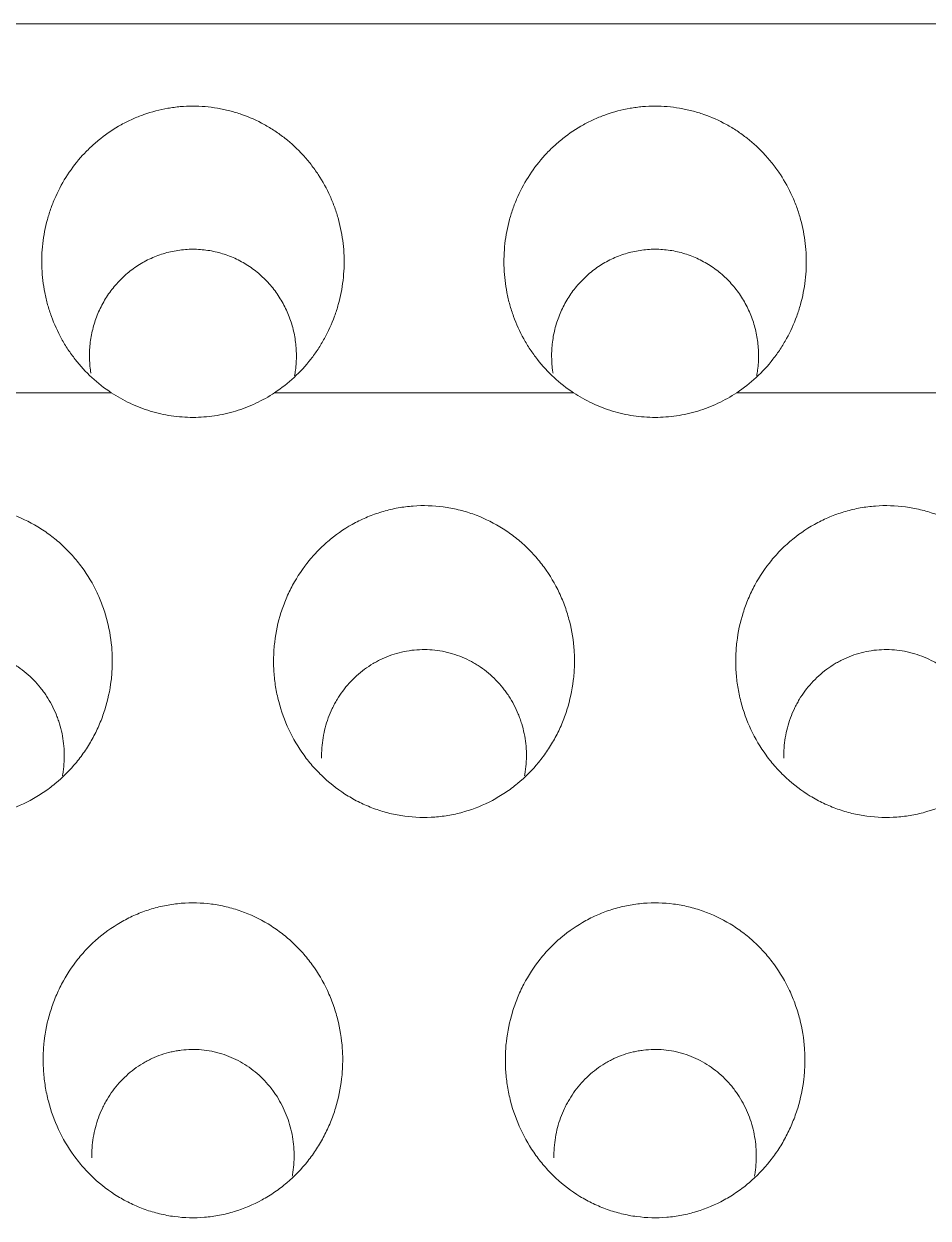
# Model space of a CAD drawing. Header units: inches. Extents: x 3778 to 56227, y -16914 to 35091.
# Drawn here: x 43051.91 to 43057.75, y -12666.44 to -12658.71 of the extents above; entities that cross this region are included whole.
import ezdxf

# ---------------------------------------------------------------- set-up
doc = ezdxf.new("R2010")
doc.units = ezdxf.units.IN
doc.header["$LTSCALE"] = 100
doc.header["$MEASUREMENT"] = 0
doc.linetypes.add('DH-HID2', pattern=[1.2, 0.8, -0.4])
doc.layers.add('2-con', color=2, linetype='Continuous')
doc.layers.add('FU-FURM', color=251, linetype='DH-HID2')
doc.layers.add('mark-B', color=2, linetype='Continuous', lineweight=20)

# ---------------------------------------------------------------- blocks, each defined once
blk = doc.blocks.new('cjscjdeh')
at = {"layer": 'FU-FURM', "color": 8}
blk.add_line((149349.5168, 68184.8848), (151549.5168, 68184.8848), dxfattribs=at)
blk = doc.blocks.new('무풍1WAY 대형')
at = {"layer": 'mark-B'}
blk.add_line((289.2596, -420.2368), (-384.8363, -420.2368), dxfattribs=at)
for points, knots in [([(-371.1667, -412.9192), (-371.1284, -412.9724), (-371.0958, -413.0283), (-371.0413, -413.145), (-371.0195, -413.2059), (-370.9949, -413.3009), (-370.9882, -413.3328), (-370.9778, -413.3967), (-370.9704, -413.4609), (-370.9687, -413.5256), (-370.9697, -413.5743), (-370.9703, -413.5905), (-370.9725, -413.6231), (-370.9739, -413.6394), (-370.983, -413.7203), (-370.996, -413.7836), (-371.0241, -413.8762), (-371.0349, -413.9068), (-371.0533, -413.952), (-371.0598, -413.967), (-371.0736, -413.9967), (-371.0808, -414.0113), (-371.1184, -414.0832), (-371.1536, -414.1373), (-371.214, -414.2133), (-371.2355, -414.2377), (-371.2697, -414.273), (-371.2814, -414.2845), (-371.3052, -414.3067), (-371.3174, -414.3175), (-371.3793, -414.3698), (-371.4326, -414.4064), (-371.5041, -414.4454), (-371.5186, -414.4528), (-371.5482, -414.467), (-371.5632, -414.4738), (-371.6085, -414.4926), (-371.6696, -414.5145), (-371.7326, -414.5299), (-371.7805, -414.539), (-371.7966, -414.5416), (-371.829, -414.546), (-371.8453, -414.5478), (-371.9272, -414.5545), (-371.9922, -414.5529), (-372.0888, -414.5403), (-372.1209, -414.5344), (-372.1688, -414.523), (-372.1847, -414.5187), (-372.2161, -414.5095), (-372.2316, -414.5044), (-372.3083, -414.4773), (-372.3669, -414.4495), (-372.4368, -414.4071), (-372.4507, -414.3982), (-372.4778, -414.3798), (-372.5176, -414.3513), (-372.5797, -414.2992), (-372.625, -414.2528), (-372.6574, -414.2163), (-372.668, -414.2038), (-372.6885, -414.1782), (-372.6984, -414.1652), (-372.7462, -414.0992), (-372.779, -414.0434), (-372.8202, -413.9554), (-372.8326, -413.9252), (-372.8546, -413.8636), (-372.8641, -413.8325), (-372.8882, -413.7384), (-372.8985, -413.6746), (-372.9051, -413.5773), (-372.9058, -413.5445), (-372.9043, -413.4794), (-372.9021, -413.4471), (-372.8911, -413.3509), (-372.878, -413.2875), (-372.8542, -413.2094), (-372.8491, -413.1938), (-372.8381, -413.1631), (-372.8207, -413.1175), (-372.7866, -413.0442), (-372.7541, -412.9884), (-372.7277, -412.9476), (-372.7185, -412.9341), (-372.6995, -412.9076), (-372.6896, -412.8946), (-372.6387, -412.8303), (-372.5937, -412.7837), (-372.5198, -412.7209), (-372.4941, -412.7011), (-372.4538, -412.6733), (-372.4402, -412.6643), (-372.4122, -412.647), (-372.398, -412.6388), (-372.3265, -412.5994), (-372.2668, -412.5742), (-372.1735, -412.5459), (-372.1418, -412.538), (-372.0772, -412.5257), (-372.0448, -412.5213), (-371.9476, -412.5133), (-371.8827, -412.5148), (-371.8013, -412.5255), (-371.7851, -412.5281), (-371.7528, -412.5341), (-371.7049, -412.5444), (-371.6272, -412.5677), (-371.5671, -412.5927), (-371.5228, -412.6139), (-371.5081, -412.6214), (-371.4793, -412.6371), (-371.4652, -412.6453), (-371.3957, -412.688), (-371.3441, -412.7273), (-371.2726, -412.7941), (-371.2496, -412.8177), (-371.2063, -412.8669), (-371.1859, -412.8926), (-371.1667, -412.9192)], [0, 0, 0, 0, 0.03125, 0.03125, 0.0625, 0.0625, 0.078125, 0.078125, 0.09375, 0.109375, 0.109375, 0.117187, 0.117187, 0.125, 0.125, 0.15625, 0.15625, 0.171875, 0.171875, 0.179687, 0.179687, 0.1875, 0.1875, 0.21875, 0.21875, 0.234375, 0.234375, 0.242187, 0.242187, 0.25, 0.25, 0.28125, 0.28125, 0.289062, 0.289062, 0.296875, 0.296875, 0.3125, 0.328125, 0.328125, 0.335937, 0.335937, 0.34375, 0.34375, 0.375, 0.375, 0.390625, 0.390625, 0.398438, 0.398438, 0.40625, 0.40625, 0.4375, 0.4375, 0.445313, 0.445313, 0.453125, 0.46875, 0.484375, 0.484375, 0.492188, 0.492188, 0.5, 0.5, 0.53125, 0.53125, 0.546875, 0.546875, 0.5625, 0.5625, 0.59375, 0.59375, 0.609375, 0.609375, 0.625, 0.625, 0.65625, 0.65625, 0.664063, 0.664063, 0.671875, 0.6875, 0.703125, 0.703125, 0.710938, 0.710938, 0.71875, 0.71875, 0.75, 0.75, 0.765625, 0.765625, 0.773438, 0.773438, 0.78125, 0.78125, 0.8125, 0.8125, 0.828125, 0.828125, 0.84375, 0.84375, 0.875, 0.875, 0.882813, 0.882813, 0.890625, 0.90625, 0.921875, 0.921875, 0.929688, 0.929688, 0.9375, 0.9375, 0.96875, 0.96875, 0.984375, 0.984375, 1, 1, 1, 1]), ([(-368.1792, -412.9192), (-368.1408, -412.9724), (-368.1082, -413.0283), (-368.0538, -413.145), (-368.0319, -413.2059), (-368.0074, -413.3009), (-368.0007, -413.3328), (-367.9903, -413.3967), (-367.9828, -413.4609), (-367.9811, -413.5256), (-367.9821, -413.5743), (-367.9828, -413.5905), (-367.9849, -413.6231), (-367.9864, -413.6394), (-367.9954, -413.7203), (-368.0084, -413.7836), (-368.0365, -413.8762), (-368.0473, -413.9068), (-368.0658, -413.952), (-368.0723, -413.967), (-368.0861, -413.9967), (-368.0933, -414.0113), (-368.1309, -414.0832), (-368.166, -414.1373), (-368.2265, -414.2133), (-368.2479, -414.2377), (-368.2821, -414.273), (-368.2938, -414.2845), (-368.3177, -414.3067), (-368.3298, -414.3175), (-368.3918, -414.3698), (-368.4451, -414.4064), (-368.5166, -414.4454), (-368.5311, -414.4528), (-368.5607, -414.467), (-368.5757, -414.4738), (-368.6209, -414.4926), (-368.6821, -414.5145), (-368.7451, -414.5299), (-368.793, -414.539), (-368.809, -414.5416), (-368.8414, -414.546), (-368.8578, -414.5478), (-368.9397, -414.5545), (-369.0047, -414.5529), (-369.1013, -414.5403), (-369.1334, -414.5344), (-369.1812, -414.523), (-369.1972, -414.5187), (-369.2285, -414.5095), (-369.2441, -414.5044), (-369.3208, -414.4773), (-369.3794, -414.4495), (-369.4493, -414.4071), (-369.4631, -414.3982), (-369.4902, -414.3798), (-369.53, -414.3513), (-369.5921, -414.2992), (-369.6375, -414.2528), (-369.6699, -414.2163), (-369.6804, -414.2038), (-369.7009, -414.1782), (-369.7108, -414.1652), (-369.7587, -414.0992), (-369.7914, -414.0434), (-369.8326, -413.9554), (-369.845, -413.9252), (-369.8671, -413.8636), (-369.8766, -413.8325), (-369.9007, -413.7384), (-369.9109, -413.6746), (-369.9176, -413.5773), (-369.9183, -413.5445), (-369.9168, -413.4794), (-369.9146, -413.4471), (-369.9035, -413.3509), (-369.8905, -413.2875), (-369.8667, -413.2094), (-369.8615, -413.1938), (-369.8506, -413.1631), (-369.8331, -413.1175), (-369.7991, -413.0442), (-369.7666, -412.9884), (-369.7401, -412.9476), (-369.731, -412.9341), (-369.712, -412.9076), (-369.7021, -412.8946), (-369.6511, -412.8303), (-369.6061, -412.7837), (-369.5322, -412.7209), (-369.5065, -412.7011), (-369.4663, -412.6733), (-369.4526, -412.6643), (-369.4247, -412.647), (-369.4105, -412.6388), (-369.3389, -412.5994), (-369.2792, -412.5742), (-369.186, -412.5459), (-369.1543, -412.538), (-369.0896, -412.5257), (-369.0572, -412.5213), (-368.9601, -412.5133), (-368.8951, -412.5148), (-368.8138, -412.5255), (-368.7975, -412.5281), (-368.7653, -412.5341), (-368.7174, -412.5444), (-368.6396, -412.5677), (-368.5795, -412.5927), (-368.5352, -412.6139), (-368.5206, -412.6214), (-368.4918, -412.6371), (-368.4776, -412.6453), (-368.4081, -412.688), (-368.3566, -412.7273), (-368.285, -412.7941), (-368.2621, -412.8177), (-368.2188, -412.8669), (-368.1984, -412.8926), (-368.1792, -412.9192)], [0, 0, 0, 0, 0.03125, 0.03125, 0.0625, 0.0625, 0.078125, 0.078125, 0.09375, 0.109375, 0.109375, 0.117187, 0.117187, 0.125, 0.125, 0.15625, 0.15625, 0.171875, 0.171875, 0.179687, 0.179687, 0.1875, 0.1875, 0.21875, 0.21875, 0.234375, 0.234375, 0.242187, 0.242187, 0.25, 0.25, 0.28125, 0.28125, 0.289062, 0.289062, 0.296875, 0.296875, 0.3125, 0.328125, 0.328125, 0.335937, 0.335937, 0.34375, 0.34375, 0.375, 0.375, 0.390625, 0.390625, 0.398438, 0.398438, 0.40625, 0.40625, 0.4375, 0.4375, 0.445313, 0.445313, 0.453125, 0.46875, 0.484375, 0.484375, 0.492188, 0.492188, 0.5, 0.5, 0.53125, 0.53125, 0.546875, 0.546875, 0.5625, 0.5625, 0.59375, 0.59375, 0.609375, 0.609375, 0.625, 0.625, 0.65625, 0.65625, 0.664063, 0.664063, 0.671875, 0.6875, 0.703125, 0.703125, 0.710938, 0.710938, 0.71875, 0.71875, 0.75, 0.75, 0.765625, 0.765625, 0.773438, 0.773438, 0.78125, 0.78125, 0.8125, 0.8125, 0.828125, 0.828125, 0.84375, 0.84375, 0.875, 0.875, 0.882813, 0.882813, 0.890625, 0.90625, 0.921875, 0.921875, 0.929688, 0.929688, 0.9375, 0.9375, 0.96875, 0.96875, 0.984375, 0.984375, 1, 1, 1, 1]), ([(-371.2831, -412.9025), (-371.2828, -412.9247), (-371.2834, -412.9468), (-371.2867, -412.9909), (-371.2893, -413.0129), (-371.3002, -413.0783), (-371.3114, -413.1206), (-371.3338, -413.1824), (-371.3423, -413.2027), (-371.3565, -413.2327), (-371.3615, -413.2426), (-371.3718, -413.2621), (-371.3772, -413.2717), (-371.4054, -413.319), (-371.4312, -413.3544), (-371.4753, -413.4037), (-371.491, -413.4196), (-371.5235, -413.4494), (-371.5573, -413.4775), (-371.6029, -413.5082), (-371.6317, -413.5245), (-371.6513, -413.5349), (-371.6613, -413.5399), (-371.7115, -413.5634), (-371.753, -413.5778), (-371.8066, -413.5903), (-371.8174, -413.5925), (-371.8392, -413.5964), (-371.8502, -413.598), (-371.8834, -413.6021), (-371.9054, -413.6036), (-371.9713, -413.6046), (-372.0151, -413.6007), (-372.0696, -413.5899), (-372.0805, -413.5874), (-372.1019, -413.582), (-372.1126, -413.579), (-372.1441, -413.5692), (-372.1852, -413.5539), (-372.2246, -413.5346), (-372.2631, -413.5131), (-372.2821, -413.5012), (-372.3363, -413.4631), (-372.3694, -413.4345), (-372.4147, -413.3869), (-372.429, -413.3702), (-372.4495, -413.3441), (-372.4561, -413.3351), (-372.4688, -413.3171), (-372.475, -413.308), (-372.5044, -413.2617), (-372.5242, -413.2227), (-372.5486, -413.1616), (-372.5558, -413.1407), (-372.5683, -413.0983), (-372.5735, -413.0769), (-372.5862, -413.0125), (-372.5908, -412.969), (-372.5917, -412.9031), (-372.591, -412.8808), (-372.5876, -412.8369), (-372.5849, -412.8151), (-372.5807, -412.7903), (-372.5802, -412.7872), (-372.5796, -412.784)], [0, 0, 0, 0, 0.029285, 0.029285, 0.05857, 0.05857, 0.117141, 0.117141, 0.146426, 0.146426, 0.161068, 0.161068, 0.175711, 0.175711, 0.234281, 0.234281, 0.263566, 0.263566, 0.292852, 0.322137, 0.336779, 0.336779, 0.351422, 0.351422, 0.409992, 0.409992, 0.424635, 0.424635, 0.439277, 0.439277, 0.468563, 0.468563, 0.527133, 0.527133, 0.541775, 0.541775, 0.556418, 0.556418, 0.585703, 0.614988, 0.614988, 0.644273, 0.644273, 0.702844, 0.702844, 0.732129, 0.732129, 0.746771, 0.746771, 0.761414, 0.761414, 0.819984, 0.819984, 0.84927, 0.84927, 0.878555, 0.878555, 0.937125, 0.937125, 0.96641, 0.96641, 0.995695, 0.995695, 1, 1, 1, 1]), ([(-368.2956, -412.9025), (-368.2952, -412.9247), (-368.2959, -412.9468), (-368.2991, -412.9909), (-368.3018, -413.0129), (-368.3127, -413.0783), (-368.3238, -413.1206), (-368.3463, -413.1824), (-368.3547, -413.2027), (-368.3689, -413.2327), (-368.3739, -413.2426), (-368.3843, -413.2621), (-368.3897, -413.2717), (-368.4178, -413.319), (-368.4437, -413.3544), (-368.4877, -413.4037), (-368.5034, -413.4196), (-368.5359, -413.4494), (-368.5698, -413.4775), (-368.6153, -413.5082), (-368.6442, -413.5245), (-368.6637, -413.5349), (-368.6737, -413.5399), (-368.7239, -413.5634), (-368.7654, -413.5778), (-368.8191, -413.5903), (-368.8299, -413.5925), (-368.8517, -413.5964), (-368.8627, -413.598), (-368.8958, -413.6021), (-368.9178, -413.6036), (-368.9838, -413.6046), (-369.0276, -413.6007), (-369.0821, -413.5899), (-369.0929, -413.5874), (-369.1144, -413.582), (-369.125, -413.579), (-369.1565, -413.5692), (-369.1976, -413.5539), (-369.2371, -413.5346), (-369.2756, -413.5131), (-369.2945, -413.5012), (-369.3487, -413.4631), (-369.3818, -413.4345), (-369.4271, -413.3869), (-369.4415, -413.3702), (-369.4619, -413.3441), (-369.4686, -413.3351), (-369.4813, -413.3171), (-369.4874, -413.308), (-369.5168, -413.2617), (-369.5367, -413.2227), (-369.561, -413.1616), (-369.5683, -413.1407), (-369.5808, -413.0983), (-369.586, -413.0769), (-369.5987, -413.0125), (-369.6032, -412.969), (-369.6041, -412.9031), (-369.6034, -412.8808), (-369.6, -412.8369), (-369.5974, -412.8151), (-369.5932, -412.7903), (-369.5926, -412.7872), (-369.592, -412.784)], [0, 0, 0, 0, 0.029285, 0.029285, 0.05857, 0.05857, 0.117141, 0.117141, 0.146426, 0.146426, 0.161068, 0.161068, 0.175711, 0.175711, 0.234281, 0.234281, 0.263566, 0.263566, 0.292852, 0.322137, 0.336779, 0.336779, 0.351422, 0.351422, 0.409992, 0.409992, 0.424635, 0.424635, 0.439277, 0.439277, 0.468563, 0.468563, 0.527133, 0.527133, 0.541775, 0.541775, 0.556418, 0.556418, 0.585703, 0.614988, 0.614988, 0.644273, 0.644273, 0.702844, 0.702844, 0.732129, 0.732129, 0.746771, 0.746771, 0.761414, 0.761414, 0.819984, 0.819984, 0.84927, 0.84927, 0.878555, 0.878555, 0.937125, 0.937125, 0.96641, 0.96641, 0.995695, 0.995695, 1, 1, 1, 1]), ([(-372.6553, -415.5064), (-372.6168, -415.5593), (-372.5842, -415.6149), (-372.5297, -415.731), (-372.5078, -415.7915), (-372.4875, -415.8703), (-372.4838, -415.8862), (-372.4772, -415.9179), (-372.4684, -415.9656), (-372.4593, -416.0455), (-372.4579, -416.1099), (-372.4592, -416.1583), (-372.4599, -416.1745), (-372.4623, -416.2069), (-372.4638, -416.2231), (-372.4734, -416.3036), (-372.487, -416.3665), (-372.5159, -416.4585), (-372.527, -416.4888), (-372.546, -416.5336), (-372.5527, -416.5485), (-372.5667, -416.5778), (-372.5741, -416.5923), (-372.6125, -416.6634), (-372.6483, -416.7168), (-372.7098, -416.7917), (-372.7316, -416.8158), (-372.7778, -416.862), (-372.8019, -416.8838), (-372.877, -416.9452), (-372.9307, -416.9809), (-373.0171, -417.0265), (-373.047, -417.0404), (-373.1075, -417.0647), (-373.1688, -417.0858), (-373.2319, -417.1005), (-373.2798, -417.1092), (-373.2959, -417.1116), (-373.3284, -417.1158), (-373.3448, -417.1174), (-373.4265, -417.1235), (-373.4914, -417.1215), (-373.5879, -417.1087), (-373.6199, -417.1027), (-373.6678, -417.0912), (-373.6836, -417.087), (-373.7149, -417.0777), (-373.7304, -417.0727), (-373.807, -417.0457), (-373.8656, -417.018), (-373.9354, -416.9759), (-373.9493, -416.9671), (-373.9764, -416.9488), (-374.0162, -416.9205), (-374.0784, -416.8688), (-374.1238, -416.8228), (-374.1562, -416.7865), (-374.1668, -416.7742), (-374.1873, -416.7488), (-374.1973, -416.7359), (-374.2452, -416.6703), (-374.2781, -416.6148), (-374.3193, -416.5273), (-374.3317, -416.4973), (-374.3537, -416.436), (-374.3632, -416.405), (-374.3872, -416.3113), (-374.3973, -416.2478), (-374.4035, -416.1509), (-374.4041, -416.1182), (-374.4023, -416.0535), (-374.3999, -416.0213), (-374.3882, -415.9256), (-374.3746, -415.8626), (-374.3501, -415.7851), (-374.3448, -415.7696), (-374.3336, -415.7391), (-374.3157, -415.694), (-374.2808, -415.6214), (-374.2476, -415.5661), (-374.2207, -415.5258), (-374.2113, -415.5125), (-374.192, -415.4864), (-374.1819, -415.4734), (-374.1302, -415.4103), (-374.0846, -415.3645), (-374.0099, -415.3029), (-373.9839, -415.2835), (-373.9433, -415.2563), (-373.9295, -415.2475), (-373.9013, -415.2307), (-373.8871, -415.2227), (-373.8153, -415.1845), (-373.7553, -415.1601), (-373.6774, -415.1374), (-373.6616, -415.1332), (-373.6298, -415.1257), (-373.6137, -415.1224), (-373.5653, -415.1136), (-373.533, -415.1095), (-373.4359, -415.1022), (-373.371, -415.1041), (-373.2897, -415.1151), (-373.2735, -415.1177), (-373.2414, -415.1238), (-373.1936, -415.1341), (-373.116, -415.1574), (-373.0559, -415.1823), (-373.0117, -415.2034), (-372.997, -415.2108), (-372.9682, -415.2264), (-372.9541, -415.2346), (-372.8846, -415.2769), (-372.833, -415.3159), (-372.7613, -415.3822), (-372.7384, -415.4056), (-372.695, -415.4545), (-372.6745, -415.4799), (-372.6553, -415.5064)], [0, 0, 0, 0, 0.03125, 0.03125, 0.0625, 0.0625, 0.070313, 0.070313, 0.078125, 0.09375, 0.109375, 0.109375, 0.117188, 0.117188, 0.125, 0.125, 0.15625, 0.15625, 0.171875, 0.171875, 0.179688, 0.179688, 0.1875, 0.1875, 0.21875, 0.21875, 0.234375, 0.234375, 0.25, 0.25, 0.28125, 0.28125, 0.296875, 0.296875, 0.3125, 0.328125, 0.328125, 0.335938, 0.335938, 0.34375, 0.34375, 0.375, 0.375, 0.390625, 0.390625, 0.398438, 0.398438, 0.40625, 0.40625, 0.4375, 0.4375, 0.445313, 0.445313, 0.453125, 0.46875, 0.484375, 0.484375, 0.492188, 0.492188, 0.5, 0.5, 0.53125, 0.53125, 0.546875, 0.546875, 0.5625, 0.5625, 0.59375, 0.59375, 0.609375, 0.609375, 0.625, 0.625, 0.65625, 0.65625, 0.664062, 0.664062, 0.671875, 0.6875, 0.703125, 0.703125, 0.710937, 0.710937, 0.71875, 0.71875, 0.75, 0.75, 0.765625, 0.765625, 0.773437, 0.773437, 0.78125, 0.78125, 0.8125, 0.8125, 0.820312, 0.820312, 0.828125, 0.828125, 0.84375, 0.84375, 0.875, 0.875, 0.882812, 0.882812, 0.890625, 0.90625, 0.921875, 0.921875, 0.929687, 0.929687, 0.9375, 0.9375, 0.96875, 0.96875, 0.984375, 0.984375, 1, 1, 1, 1]), ([(-369.6677, -415.5064), (-369.6293, -415.5593), (-369.5966, -415.6149), (-369.5421, -415.731), (-369.5203, -415.7915), (-369.4999, -415.8703), (-369.4962, -415.8862), (-369.4896, -415.9179), (-369.4808, -415.9656), (-369.4717, -416.0455), (-369.4704, -416.1099), (-369.4716, -416.1583), (-369.4724, -416.1745), (-369.4747, -416.2069), (-369.4763, -416.2231), (-369.4859, -416.3036), (-369.4994, -416.3665), (-369.5284, -416.4585), (-369.5395, -416.4888), (-369.5584, -416.5336), (-369.5651, -416.5485), (-369.5792, -416.5778), (-369.5865, -416.5923), (-369.6249, -416.6634), (-369.6608, -416.7168), (-369.7222, -416.7917), (-369.744, -416.8158), (-369.7903, -416.862), (-369.8144, -416.8838), (-369.8894, -416.9452), (-369.9432, -416.9809), (-370.0296, -417.0265), (-370.0595, -417.0404), (-370.1199, -417.0647), (-370.1812, -417.0858), (-370.2443, -417.1005), (-370.2923, -417.1092), (-370.3084, -417.1116), (-370.3408, -417.1158), (-370.3572, -417.1174), (-370.439, -417.1235), (-370.5038, -417.1215), (-370.6003, -417.1087), (-370.6324, -417.1027), (-370.6802, -417.0912), (-370.6961, -417.087), (-370.7274, -417.0777), (-370.7429, -417.0727), (-370.8195, -417.0457), (-370.878, -417.018), (-370.9479, -416.9759), (-370.9617, -416.9671), (-370.9888, -416.9488), (-371.0287, -416.9205), (-371.0908, -416.8688), (-371.1363, -416.8228), (-371.1687, -416.7865), (-371.1792, -416.7742), (-371.1998, -416.7488), (-371.2097, -416.7359), (-371.2577, -416.6703), (-371.2905, -416.6148), (-371.3317, -416.5273), (-371.3441, -416.4973), (-371.3662, -416.436), (-371.3756, -416.405), (-371.3996, -416.3113), (-371.4097, -416.2478), (-371.416, -416.1509), (-371.4166, -416.1182), (-371.4147, -416.0535), (-371.4123, -416.0213), (-371.4007, -415.9256), (-371.3871, -415.8626), (-371.3625, -415.7851), (-371.3573, -415.7696), (-371.346, -415.7391), (-371.3281, -415.694), (-371.2933, -415.6214), (-371.2601, -415.5661), (-371.2331, -415.5258), (-371.2238, -415.5125), (-371.2044, -415.4864), (-371.1944, -415.4734), (-371.1427, -415.4103), (-371.0971, -415.3645), (-371.0224, -415.3029), (-370.9964, -415.2835), (-370.9558, -415.2563), (-370.9419, -415.2475), (-370.9138, -415.2307), (-370.8996, -415.2227), (-370.8277, -415.1845), (-370.7678, -415.1601), (-370.6898, -415.1374), (-370.6741, -415.1332), (-370.6423, -415.1257), (-370.6261, -415.1224), (-370.5777, -415.1136), (-370.5454, -415.1095), (-370.4484, -415.1022), (-370.3835, -415.1041), (-370.3022, -415.1151), (-370.2859, -415.1177), (-370.2538, -415.1238), (-370.2061, -415.1341), (-370.1284, -415.1574), (-370.0684, -415.1823), (-370.0241, -415.2034), (-370.0094, -415.2108), (-369.9807, -415.2264), (-369.9665, -415.2346), (-369.8971, -415.2769), (-369.8454, -415.3159), (-369.7738, -415.3822), (-369.7508, -415.4056), (-369.7074, -415.4545), (-369.687, -415.4799), (-369.6677, -415.5064)], [0, 0, 0, 0, 0.03125, 0.03125, 0.0625, 0.0625, 0.070312, 0.070312, 0.078125, 0.09375, 0.109375, 0.109375, 0.117187, 0.117187, 0.125, 0.125, 0.15625, 0.15625, 0.171875, 0.171875, 0.179687, 0.179687, 0.1875, 0.1875, 0.21875, 0.21875, 0.234375, 0.234375, 0.25, 0.25, 0.28125, 0.28125, 0.296875, 0.296875, 0.3125, 0.328125, 0.328125, 0.335937, 0.335937, 0.34375, 0.34375, 0.375, 0.375, 0.390625, 0.390625, 0.398437, 0.398437, 0.40625, 0.40625, 0.4375, 0.4375, 0.445312, 0.445312, 0.453125, 0.46875, 0.484375, 0.484375, 0.492187, 0.492187, 0.5, 0.5, 0.53125, 0.53125, 0.546875, 0.546875, 0.5625, 0.5625, 0.59375, 0.59375, 0.609375, 0.609375, 0.625, 0.625, 0.65625, 0.65625, 0.664062, 0.664062, 0.671875, 0.6875, 0.703125, 0.703125, 0.710937, 0.710937, 0.71875, 0.71875, 0.75, 0.75, 0.765625, 0.765625, 0.773438, 0.773438, 0.78125, 0.78125, 0.8125, 0.8125, 0.820313, 0.820313, 0.828125, 0.828125, 0.84375, 0.84375, 0.875, 0.875, 0.882813, 0.882813, 0.890625, 0.90625, 0.921875, 0.921875, 0.929688, 0.929688, 0.9375, 0.9375, 0.96875, 0.96875, 0.984375, 0.984375, 1, 1, 1, 1]), ([(-366.6802, -415.5064), (-366.6417, -415.5593), (-366.6091, -415.6149), (-366.5546, -415.731), (-366.5327, -415.7915), (-366.5124, -415.8703), (-366.5087, -415.8862), (-366.5021, -415.9179), (-366.4933, -415.9656), (-366.4842, -416.0455), (-366.4828, -416.1099), (-366.4841, -416.1583), (-366.4848, -416.1745), (-366.4872, -416.2069), (-366.4887, -416.2231), (-366.4983, -416.3036), (-366.5119, -416.3665), (-366.5408, -416.4585), (-366.5519, -416.4888), (-366.5709, -416.5336), (-366.5776, -416.5485), (-366.5916, -416.5778), (-366.599, -416.5923), (-366.6374, -416.6634), (-366.6732, -416.7168), (-366.7347, -416.7917), (-366.7565, -416.8158), (-366.8027, -416.862), (-366.8268, -416.8838), (-366.9019, -416.9452), (-366.9556, -416.9809), (-367.042, -417.0265), (-367.0719, -417.0404), (-367.1324, -417.0647), (-367.1937, -417.0858), (-367.2568, -417.1005), (-367.3047, -417.1092), (-367.3208, -417.1116), (-367.3533, -417.1158), (-367.3697, -417.1174), (-367.4514, -417.1235), (-367.5163, -417.1215), (-367.6128, -417.1087), (-367.6448, -417.1027), (-367.6927, -417.0912), (-367.7085, -417.087), (-367.7399, -417.0777), (-367.7553, -417.0727), (-367.8319, -417.0457), (-367.8905, -417.018), (-367.9604, -416.9759), (-367.9742, -416.9671), (-368.0013, -416.9488), (-368.0411, -416.9205), (-368.1033, -416.8688), (-368.1487, -416.8228), (-368.1811, -416.7865), (-368.1917, -416.7742), (-368.2122, -416.7488), (-368.2222, -416.7359), (-368.2701, -416.6703), (-368.303, -416.6148), (-368.3442, -416.5273), (-368.3566, -416.4973), (-368.3786, -416.436), (-368.3881, -416.405), (-368.4121, -416.3113), (-368.4222, -416.2478), (-368.4284, -416.1509), (-368.429, -416.1182), (-368.4272, -416.0535), (-368.4248, -416.0213), (-368.4131, -415.9256), (-368.3995, -415.8626), (-368.375, -415.7851), (-368.3697, -415.7696), (-368.3585, -415.7391), (-368.3406, -415.694), (-368.3057, -415.6214), (-368.2725, -415.5661), (-368.2456, -415.5258), (-368.2362, -415.5125), (-368.2169, -415.4864), (-368.2068, -415.4734), (-368.1551, -415.4103), (-368.1095, -415.3645), (-368.0348, -415.3029), (-368.0088, -415.2835), (-367.9682, -415.2563), (-367.9544, -415.2475), (-367.9262, -415.2307), (-367.912, -415.2227), (-367.8402, -415.1845), (-367.7802, -415.1601), (-367.7023, -415.1374), (-367.6865, -415.1332), (-367.6547, -415.1257), (-367.6386, -415.1224), (-367.5902, -415.1136), (-367.5579, -415.1095), (-367.4608, -415.1022), (-367.3959, -415.1041), (-367.3146, -415.1151), (-367.2984, -415.1177), (-367.2663, -415.1238), (-367.2185, -415.1341), (-367.1409, -415.1574), (-367.0808, -415.1823), (-367.0366, -415.2034), (-367.0219, -415.2108), (-366.9931, -415.2264), (-366.979, -415.2346), (-366.9095, -415.2769), (-366.8579, -415.3159), (-366.7863, -415.3822), (-366.7633, -415.4056), (-366.7199, -415.4545), (-366.6994, -415.4799), (-366.6802, -415.5064)], [0, 0, 0, 0, 0.03125, 0.03125, 0.0625, 0.0625, 0.070313, 0.070313, 0.078125, 0.09375, 0.109375, 0.109375, 0.117188, 0.117188, 0.125, 0.125, 0.15625, 0.15625, 0.171875, 0.171875, 0.179688, 0.179688, 0.1875, 0.1875, 0.21875, 0.21875, 0.234375, 0.234375, 0.25, 0.25, 0.28125, 0.28125, 0.296875, 0.296875, 0.3125, 0.328125, 0.328125, 0.335938, 0.335938, 0.34375, 0.34375, 0.375, 0.375, 0.390625, 0.390625, 0.398438, 0.398438, 0.40625, 0.40625, 0.4375, 0.4375, 0.445313, 0.445313, 0.453125, 0.46875, 0.484375, 0.484375, 0.492188, 0.492188, 0.5, 0.5, 0.53125, 0.53125, 0.546875, 0.546875, 0.5625, 0.5625, 0.59375, 0.59375, 0.609375, 0.609375, 0.625, 0.625, 0.65625, 0.65625, 0.664063, 0.664063, 0.671875, 0.6875, 0.703125, 0.703125, 0.710938, 0.710938, 0.71875, 0.71875, 0.75, 0.75, 0.765625, 0.765625, 0.773438, 0.773438, 0.78125, 0.78125, 0.8125, 0.8125, 0.820313, 0.820313, 0.828125, 0.828125, 0.84375, 0.84375, 0.875, 0.875, 0.882813, 0.882813, 0.890625, 0.90625, 0.921875, 0.921875, 0.929687, 0.929687, 0.9375, 0.9375, 0.96875, 0.96875, 0.984375, 0.984375, 1, 1, 1, 1]), ([(-372.769, -415.4879), (-372.7685, -415.5101), (-372.7691, -415.5323), (-372.7723, -415.5765), (-372.7749, -415.5986), (-372.7858, -415.6641), (-372.797, -415.7065), (-372.8197, -415.7685), (-372.8283, -415.7888), (-372.8426, -415.8189), (-372.8477, -415.8288), (-372.8582, -415.8483), (-372.8636, -415.8579), (-372.892, -415.9051), (-372.9182, -415.9405), (-372.9628, -415.9898), (-372.9786, -416.0057), (-373.0114, -416.0355), (-373.0456, -416.0635), (-373.0915, -416.0941), (-373.1206, -416.1104), (-373.1403, -416.1208), (-373.1503, -416.1257), (-373.2009, -416.1492), (-373.2426, -416.1636), (-373.3074, -416.1786), (-373.3293, -416.1826), (-373.3737, -416.1881), (-373.3959, -416.1897), (-373.4623, -416.1911), (-373.5063, -416.1874), (-373.5612, -416.177), (-373.5722, -416.1747), (-373.5938, -416.1694), (-373.6045, -416.1665), (-373.6364, -416.1569), (-373.6779, -416.1421), (-373.7277, -416.1183), (-373.7567, -416.1017), (-373.7757, -416.0901), (-373.7851, -416.0841), (-373.8311, -416.0529), (-373.8647, -416.0246), (-373.9109, -415.9774), (-373.9256, -415.9609), (-373.9465, -415.9349), (-373.9533, -415.9261), (-373.9663, -415.9081), (-373.9726, -415.899), (-374.0028, -415.853), (-374.0232, -415.8141), (-374.0441, -415.7633), (-374.0481, -415.753), (-374.0555, -415.7321), (-374.059, -415.7216), (-374.0687, -415.6898), (-374.0742, -415.6684), (-374.0874, -415.6039), (-374.0923, -415.5603), (-374.0935, -415.4941), (-374.0929, -415.4718), (-374.0896, -415.4278), (-374.0869, -415.4059), (-374.0827, -415.381), (-374.0821, -415.3777), (-374.0815, -415.3744)], [0, 0, 0, 0, 0.029281, 0.029281, 0.058562, 0.058562, 0.117123, 0.117123, 0.146404, 0.146404, 0.161045, 0.161045, 0.175685, 0.175685, 0.234247, 0.234247, 0.263528, 0.263528, 0.292809, 0.322089, 0.33673, 0.33673, 0.35137, 0.35137, 0.409932, 0.409932, 0.439213, 0.439213, 0.468494, 0.468494, 0.527055, 0.527055, 0.541696, 0.541696, 0.556336, 0.556336, 0.585617, 0.614898, 0.629538, 0.629538, 0.644179, 0.644179, 0.702741, 0.702741, 0.732021, 0.732021, 0.746662, 0.746662, 0.761302, 0.761302, 0.819864, 0.819864, 0.834504, 0.834504, 0.849145, 0.849145, 0.878426, 0.878426, 0.936987, 0.936987, 0.966268, 0.966268, 0.995549, 0.995549, 1, 1, 1, 1]), ([(-369.7815, -415.4879), (-369.781, -415.5101), (-369.7816, -415.5323), (-369.7847, -415.5765), (-369.7874, -415.5986), (-369.7983, -415.6641), (-369.8095, -415.7065), (-369.8322, -415.7685), (-369.8407, -415.7888), (-369.8551, -415.8189), (-369.8601, -415.8288), (-369.8706, -415.8483), (-369.8761, -415.8579), (-369.9045, -415.9051), (-369.9307, -415.9405), (-369.9752, -415.9898), (-369.9911, -416.0057), (-370.0239, -416.0355), (-370.058, -416.0635), (-370.104, -416.0941), (-370.133, -416.1104), (-370.1527, -416.1208), (-370.1628, -416.1257), (-370.2133, -416.1492), (-370.2551, -416.1636), (-370.3198, -416.1786), (-370.3418, -416.1826), (-370.3862, -416.1881), (-370.4084, -416.1897), (-370.4747, -416.1911), (-370.5188, -416.1874), (-370.5736, -416.177), (-370.5846, -416.1747), (-370.6063, -416.1694), (-370.617, -416.1665), (-370.6488, -416.1569), (-370.6904, -416.1421), (-370.7402, -416.1183), (-370.7691, -416.1017), (-370.7882, -416.0901), (-370.7976, -416.0841), (-370.8435, -416.0529), (-370.8772, -416.0246), (-370.9234, -415.9774), (-370.9381, -415.9609), (-370.959, -415.9349), (-370.9657, -415.9261), (-370.9788, -415.9081), (-370.985, -415.899), (-371.0152, -415.853), (-371.0356, -415.8141), (-371.0566, -415.7633), (-371.0605, -415.753), (-371.068, -415.7321), (-371.0715, -415.7216), (-371.0812, -415.6898), (-371.0866, -415.6684), (-371.0999, -415.6039), (-371.1047, -415.5603), (-371.1059, -415.4941), (-371.1053, -415.4718), (-371.102, -415.4278), (-371.0994, -415.4059), (-371.0952, -415.381), (-371.0946, -415.3777), (-371.094, -415.3744)], [0, 0, 0, 0, 0.029281, 0.029281, 0.058562, 0.058562, 0.117123, 0.117123, 0.146404, 0.146404, 0.161045, 0.161045, 0.175685, 0.175685, 0.234247, 0.234247, 0.263528, 0.263528, 0.292809, 0.322089, 0.33673, 0.33673, 0.35137, 0.35137, 0.409932, 0.409932, 0.439213, 0.439213, 0.468494, 0.468494, 0.527055, 0.527055, 0.541696, 0.541696, 0.556336, 0.556336, 0.585617, 0.614898, 0.629538, 0.629538, 0.644179, 0.644179, 0.702741, 0.702741, 0.732021, 0.732021, 0.746662, 0.746662, 0.761302, 0.761302, 0.819864, 0.819864, 0.834504, 0.834504, 0.849145, 0.849145, 0.878426, 0.878426, 0.936987, 0.936987, 0.966268, 0.966268, 0.995549, 0.995549, 1, 1, 1, 1]), ([(-366.7939, -415.4879), (-366.7934, -415.5101), (-366.794, -415.5323), (-366.7972, -415.5765), (-366.7998, -415.5986), (-366.8107, -415.6641), (-366.8219, -415.7065), (-366.8446, -415.7685), (-366.8532, -415.7888), (-366.8675, -415.8189), (-366.8726, -415.8288), (-366.8831, -415.8483), (-366.8885, -415.8579), (-366.9169, -415.9051), (-366.9431, -415.9405), (-366.9877, -415.9898), (-367.0035, -416.0057), (-367.0363, -416.0355), (-367.0705, -416.0635), (-367.1164, -416.0941), (-367.1455, -416.1104), (-367.1652, -416.1208), (-367.1752, -416.1257), (-367.2258, -416.1492), (-367.2676, -416.1636), (-367.3323, -416.1786), (-367.3542, -416.1826), (-367.3986, -416.1881), (-367.4208, -416.1897), (-367.4872, -416.1911), (-367.5312, -416.1874), (-367.5861, -416.177), (-367.5971, -416.1747), (-367.6187, -416.1694), (-367.6294, -416.1665), (-367.6613, -416.1569), (-367.7028, -416.1421), (-367.7527, -416.1183), (-367.7816, -416.1017), (-367.8006, -416.0901), (-367.81, -416.0841), (-367.856, -416.0529), (-367.8897, -416.0246), (-367.9358, -415.9774), (-367.9505, -415.9609), (-367.9714, -415.9349), (-367.9782, -415.9261), (-367.9912, -415.9081), (-367.9975, -415.899), (-368.0277, -415.853), (-368.0481, -415.8141), (-368.069, -415.7633), (-368.073, -415.753), (-368.0804, -415.7321), (-368.0839, -415.7216), (-368.0936, -415.6898), (-368.0991, -415.6684), (-368.1123, -415.6039), (-368.1172, -415.5603), (-368.1184, -415.4941), (-368.1178, -415.4718), (-368.1145, -415.4278), (-368.1118, -415.4059), (-368.1076, -415.381), (-368.107, -415.3777), (-368.1064, -415.3744)], [0, 0, 0, 0, 0.029281, 0.029281, 0.058562, 0.058562, 0.117123, 0.117123, 0.146404, 0.146404, 0.161045, 0.161045, 0.175685, 0.175685, 0.234247, 0.234247, 0.263528, 0.263528, 0.292809, 0.322089, 0.33673, 0.33673, 0.35137, 0.35137, 0.409932, 0.409932, 0.439213, 0.439213, 0.468494, 0.468494, 0.527055, 0.527055, 0.541696, 0.541696, 0.556336, 0.556336, 0.585617, 0.614898, 0.629538, 0.629538, 0.644179, 0.644179, 0.702741, 0.702741, 0.732021, 0.732021, 0.746662, 0.746662, 0.761302, 0.761302, 0.819864, 0.819864, 0.834504, 0.834504, 0.849145, 0.849145, 0.878426, 0.878426, 0.936987, 0.936987, 0.966268, 0.966268, 0.995549, 0.995549, 1, 1, 1, 1]), ([(-371.4093, -417.8514), (-371.4479, -417.8259), (-371.4884, -417.803), (-371.5519, -417.7731), (-371.5736, -417.7639), (-371.6172, -417.7471), (-371.6393, -417.7395), (-371.7059, -417.7194), (-371.7512, -417.7092), (-371.8204, -417.6989), (-371.8437, -417.6963), (-371.8907, -417.6928), (-371.9141, -417.6919), (-371.9841, -417.6919), (-372.0305, -417.6954), (-372.0995, -417.7056), (-372.1224, -417.7099), (-372.1681, -417.7201), (-372.1909, -417.7261), (-372.2582, -417.7465), (-372.345, -417.78), (-372.4261, -417.8255), (-372.4652, -417.8514)], [0, 0, 0, 0, 0.125, 0.125, 0.1875, 0.1875, 0.25, 0.25, 0.375, 0.375, 0.4375, 0.4375, 0.5, 0.5, 0.625, 0.625, 0.6875, 0.6875, 0.75, 0.75, 0.875, 1, 1, 1, 1]), ([(-368.4217, -417.8514), (-368.4603, -417.8259), (-368.5008, -417.803), (-368.5644, -417.7731), (-368.5861, -417.7639), (-368.6297, -417.7471), (-368.6517, -417.7395), (-368.7184, -417.7194), (-368.7637, -417.7092), (-368.8329, -417.6989), (-368.8561, -417.6963), (-368.9031, -417.6928), (-368.9266, -417.6919), (-368.9966, -417.6919), (-369.0429, -417.6954), (-369.1119, -417.7056), (-369.1349, -417.7099), (-369.1805, -417.7201), (-369.2034, -417.7261), (-369.2706, -417.7465), (-369.3574, -417.78), (-369.4386, -417.8255), (-369.4777, -417.8514)], [0, 0, 0, 0, 0.125, 0.125, 0.1875, 0.1875, 0.25, 0.25, 0.375, 0.375, 0.4375, 0.4375, 0.5, 0.5, 0.625, 0.625, 0.6875, 0.6875, 0.75, 0.75, 0.875, 1, 1, 1, 1]), ([(-371.4093, -417.8514), (-371.3642, -417.8812), (-371.3225, -417.9141), (-371.2449, -417.986), (-371.2092, -418.0249), (-371.16, -418.0876), (-371.1444, -418.1093), (-371.1148, -418.1541), (-371.101, -418.1769), (-371.0624, -418.2467), (-371.0404, -418.2949), (-371.0132, -418.3697), (-371.005, -418.395), (-370.9907, -418.4466), (-370.9845, -418.4726), (-370.9691, -418.5507), (-370.963, -418.6032), (-370.9597, -418.6825), (-370.9596, -418.709), (-370.9615, -418.7622), (-370.9635, -418.789), (-370.9725, -418.8683), (-370.9825, -418.9202), (-371.0034, -418.9967), (-371.0114, -419.0219), (-371.0248, -419.0594), (-371.0295, -419.0719), (-371.0395, -419.0966), (-371.0448, -419.109), (-371.0722, -419.17), (-371.0977, -419.2166), (-371.1556, -419.3051), (-371.1881, -419.3472), (-371.2332, -419.3967), (-371.2425, -419.4065), (-371.2613, -419.4256), (-371.2901, -419.4536), (-371.3204, -419.4796), (-371.3828, -419.5291), (-371.427, -419.5587), (-371.4974, -419.5977), (-371.5216, -419.6098), (-371.5707, -419.6319), (-371.5955, -419.6418), (-371.671, -419.6684), (-371.7226, -419.6819), (-371.7887, -419.6933), (-371.802, -419.6953), (-371.8288, -419.6988), (-371.8423, -419.7003), (-371.8826, -419.7037), (-371.9094, -419.7049), (-371.9896, -419.705), (-372.0428, -419.7006), (-372.109, -419.6894), (-372.1222, -419.6868), (-372.1487, -419.6812), (-372.1618, -419.6781), (-372.201, -419.668), (-372.2266, -419.6602), (-372.3023, -419.6337), (-372.351, -419.612), (-372.4215, -419.5732), (-372.4446, -419.5591), (-372.4894, -419.5294), (-372.511, -419.5137), (-372.5737, -419.4642), (-372.6127, -419.428), (-372.6668, -419.3688), (-372.6842, -419.3482), (-372.717, -419.3059), (-372.7325, -419.2842), (-372.7762, -419.2176), (-372.8017, -419.1712), (-372.8291, -419.1105), (-372.8343, -419.0983), (-372.8443, -419.0735), (-372.8491, -419.0609), (-372.8627, -419.0232), (-372.8707, -418.9979), (-372.8918, -418.9212), (-372.9018, -418.8693), (-372.9109, -418.7903), (-372.9129, -418.7638), (-372.9149, -418.7103), (-372.9148, -418.6836), (-372.9116, -418.6041), (-372.9055, -418.5517), (-372.8903, -418.4738), (-372.8842, -418.448), (-372.8699, -418.3966), (-372.8617, -418.371), (-372.8345, -418.2959), (-372.8126, -418.2477), (-372.7743, -418.1782), (-372.7606, -418.1555), (-372.7386, -418.1221), (-372.731, -418.1111), (-372.7154, -418.0894), (-372.7074, -418.0786), (-372.6661, -418.0257), (-372.6301, -417.9865), (-372.5522, -417.9142), (-372.5103, -417.8812), (-372.4652, -417.8514)], [0, 0, 0, 0, 0.03125, 0.03125, 0.0625, 0.0625, 0.078125, 0.078125, 0.09375, 0.09375, 0.125, 0.125, 0.140625, 0.140625, 0.15625, 0.15625, 0.1875, 0.1875, 0.203125, 0.203125, 0.21875, 0.21875, 0.25, 0.25, 0.265625, 0.265625, 0.273438, 0.273438, 0.28125, 0.28125, 0.3125, 0.3125, 0.34375, 0.34375, 0.351563, 0.351563, 0.359375, 0.375, 0.375, 0.40625, 0.40625, 0.421875, 0.421875, 0.4375, 0.4375, 0.46875, 0.46875, 0.476563, 0.476563, 0.484375, 0.484375, 0.5, 0.5, 0.53125, 0.53125, 0.539063, 0.539063, 0.546875, 0.546875, 0.5625, 0.5625, 0.59375, 0.59375, 0.609375, 0.609375, 0.625, 0.625, 0.65625, 0.65625, 0.671875, 0.671875, 0.6875, 0.6875, 0.71875, 0.71875, 0.726563, 0.726563, 0.734375, 0.734375, 0.75, 0.75, 0.78125, 0.78125, 0.796875, 0.796875, 0.8125, 0.8125, 0.84375, 0.84375, 0.859375, 0.859375, 0.875, 0.875, 0.90625, 0.90625, 0.921875, 0.921875, 0.929688, 0.929688, 0.9375, 0.9375, 0.96875, 0.96875, 1, 1, 1, 1]), ([(-368.4217, -417.8514), (-368.3767, -417.8812), (-368.3349, -417.9141), (-368.2574, -417.986), (-368.2216, -418.0249), (-368.1725, -418.0876), (-368.1568, -418.1093), (-368.1272, -418.1541), (-368.1134, -418.1769), (-368.0748, -418.2467), (-368.0529, -418.2949), (-368.0256, -418.3697), (-368.0175, -418.395), (-368.0031, -418.4466), (-367.997, -418.4726), (-367.9816, -418.5507), (-367.9754, -418.6032), (-367.9722, -418.6825), (-367.9721, -418.709), (-367.974, -418.7622), (-367.976, -418.789), (-367.985, -418.8683), (-367.995, -418.9202), (-368.0159, -418.9967), (-368.0238, -419.0219), (-368.0372, -419.0594), (-368.042, -419.0719), (-368.052, -419.0966), (-368.0572, -419.109), (-368.0846, -419.17), (-368.1101, -419.2166), (-368.1681, -419.3051), (-368.2005, -419.3472), (-368.2456, -419.3967), (-368.2549, -419.4065), (-368.2738, -419.4256), (-368.3026, -419.4536), (-368.3328, -419.4796), (-368.3953, -419.5291), (-368.4395, -419.5587), (-368.5099, -419.5977), (-368.5341, -419.6098), (-368.5831, -419.6319), (-368.608, -419.6418), (-368.6834, -419.6684), (-368.735, -419.6819), (-368.8012, -419.6933), (-368.8145, -419.6953), (-368.8413, -419.6988), (-368.8547, -419.7003), (-368.895, -419.7037), (-368.9218, -419.7049), (-369.0021, -419.705), (-369.0553, -419.7006), (-369.1215, -419.6894), (-369.1347, -419.6868), (-369.1611, -419.6812), (-369.1743, -419.6781), (-369.2134, -419.668), (-369.2391, -419.6602), (-369.3147, -419.6337), (-369.3634, -419.612), (-369.4339, -419.5732), (-369.4571, -419.5591), (-369.5018, -419.5294), (-369.5235, -419.5137), (-369.5862, -419.4642), (-369.6251, -419.428), (-369.6792, -419.3688), (-369.6966, -419.3482), (-369.7295, -419.3059), (-369.7449, -419.2842), (-369.7886, -419.2176), (-369.8141, -419.1712), (-369.8415, -419.1105), (-369.8468, -419.0983), (-369.8568, -419.0735), (-369.8616, -419.0609), (-369.8752, -419.0232), (-369.8832, -418.9979), (-369.9042, -418.9212), (-369.9142, -418.8693), (-369.9233, -418.7903), (-369.9253, -418.7638), (-369.9273, -418.7103), (-369.9273, -418.6836), (-369.9241, -418.6041), (-369.9179, -418.5517), (-369.9027, -418.4738), (-369.8966, -418.448), (-369.8824, -418.3966), (-369.8742, -418.371), (-369.8469, -418.2959), (-369.825, -418.2477), (-369.7867, -418.1782), (-369.773, -418.1555), (-369.751, -418.1221), (-369.7435, -418.1111), (-369.7279, -418.0894), (-369.7198, -418.0786), (-369.6786, -418.0257), (-369.6425, -417.9865), (-369.5646, -417.9142), (-369.5227, -417.8812), (-369.4777, -417.8514)], [0, 0, 0, 0, 0.03125, 0.03125, 0.0625, 0.0625, 0.078125, 0.078125, 0.09375, 0.09375, 0.125, 0.125, 0.140625, 0.140625, 0.15625, 0.15625, 0.1875, 0.1875, 0.203125, 0.203125, 0.21875, 0.21875, 0.25, 0.25, 0.265625, 0.265625, 0.273438, 0.273438, 0.28125, 0.28125, 0.3125, 0.3125, 0.34375, 0.34375, 0.351562, 0.351562, 0.359375, 0.375, 0.375, 0.40625, 0.40625, 0.421875, 0.421875, 0.4375, 0.4375, 0.46875, 0.46875, 0.476562, 0.476562, 0.484375, 0.484375, 0.5, 0.5, 0.53125, 0.53125, 0.539062, 0.539062, 0.546875, 0.546875, 0.5625, 0.5625, 0.59375, 0.59375, 0.609375, 0.609375, 0.625, 0.625, 0.65625, 0.65625, 0.671875, 0.671875, 0.6875, 0.6875, 0.71875, 0.71875, 0.726562, 0.726562, 0.734375, 0.734375, 0.75, 0.75, 0.78125, 0.78125, 0.796875, 0.796875, 0.8125, 0.8125, 0.84375, 0.84375, 0.859375, 0.859375, 0.875, 0.875, 0.90625, 0.90625, 0.921875, 0.921875, 0.929687, 0.929687, 0.9375, 0.9375, 0.96875, 0.96875, 1, 1, 1, 1]), ([(-372.5942, -417.9607), (-372.5965, -417.9731), (-372.5985, -417.9856), (-372.6022, -418.0141), (-372.6037, -418.03), (-372.6057, -418.0621), (-372.6062, -418.0783), (-372.6059, -418.1266), (-372.6012, -418.1903), (-372.588, -418.2529), (-372.5748, -418.2993), (-372.5699, -418.3148), (-372.559, -418.3451), (-372.553, -418.36), (-372.5337, -418.404), (-372.5188, -418.4323), (-372.4936, -418.4733), (-372.4847, -418.4867), (-372.4658, -418.513), (-372.4559, -418.5258), (-372.425, -418.563), (-372.4028, -418.5862), (-372.3671, -418.6186), (-372.3547, -418.6289), (-372.3293, -418.6488), (-372.3161, -418.6584), (-372.2757, -418.6856), (-372.2196, -418.7175), (-372.1595, -418.7411), (-372.1128, -418.7554), (-372.097, -418.7596), (-372.0654, -418.7668), (-372.0495, -418.7698), (-372.0017, -418.7769), (-371.9695, -418.7793), (-371.9208, -418.7793), (-371.9045, -418.7787), (-371.872, -418.7763), (-371.8559, -418.7744), (-371.808, -418.7672), (-371.7766, -418.76), (-371.7304, -418.7458), (-371.7151, -418.7404), (-371.6848, -418.7286), (-371.6698, -418.7221), (-371.626, -418.7011), (-371.5702, -418.6691), (-371.5195, -418.6295), (-371.4834, -418.5968), (-371.4718, -418.5854), (-371.4495, -418.5622), (-371.4388, -418.5502), (-371.4082, -418.5132), (-371.3895, -418.4872), (-371.3643, -418.4463), (-371.3563, -418.4323), (-371.3413, -418.4037), (-371.3343, -418.3891), (-371.3149, -418.345), (-371.2933, -418.2849), (-371.28, -418.2223), (-371.2732, -418.1744), (-371.2714, -418.1583), (-371.2691, -418.1263), (-371.2685, -418.1103), (-371.2682, -418.0625), (-371.2702, -418.0306), (-371.2752, -417.9916), (-371.2763, -417.9843), (-371.2775, -417.977)], [0, 0, 0, 0, 0.01614, 0.01614, 0.036442, 0.036442, 0.056745, 0.056745, 0.09735, 0.137955, 0.137955, 0.158257, 0.158257, 0.17856, 0.17856, 0.219165, 0.219165, 0.239467, 0.239467, 0.25977, 0.25977, 0.300375, 0.300375, 0.320677, 0.320677, 0.34098, 0.34098, 0.381585, 0.42219, 0.42219, 0.442492, 0.442492, 0.462795, 0.462795, 0.5034, 0.5034, 0.523702, 0.523702, 0.544005, 0.544005, 0.58461, 0.58461, 0.604912, 0.604912, 0.625215, 0.625215, 0.66582, 0.706425, 0.706425, 0.726727, 0.726727, 0.74703, 0.74703, 0.787635, 0.787635, 0.807937, 0.807937, 0.82824, 0.82824, 0.868845, 0.90945, 0.90945, 0.929752, 0.929752, 0.950055, 0.950055, 0.99066, 0.99066, 1, 1, 1, 1]), ([(-369.6066, -417.9607), (-369.6089, -417.9731), (-369.6109, -417.9856), (-369.6146, -418.0141), (-369.6162, -418.03), (-369.6182, -418.0621), (-369.6187, -418.0783), (-369.6184, -418.1266), (-369.6137, -418.1903), (-369.6005, -418.2529), (-369.5873, -418.2993), (-369.5823, -418.3148), (-369.5714, -418.3451), (-369.5655, -418.36), (-369.5461, -418.404), (-369.5313, -418.4323), (-369.506, -418.4733), (-369.4971, -418.4867), (-369.4782, -418.513), (-369.4683, -418.5258), (-369.4374, -418.563), (-369.4152, -418.5862), (-369.3795, -418.6186), (-369.3672, -418.6289), (-369.3418, -418.6488), (-369.3286, -418.6584), (-369.2881, -418.6856), (-369.2321, -418.7175), (-369.1719, -418.7411), (-369.1252, -418.7554), (-369.1094, -418.7596), (-369.0778, -418.7668), (-369.0619, -418.7698), (-369.0141, -418.7769), (-368.9819, -418.7793), (-368.9333, -418.7793), (-368.9169, -418.7787), (-368.8844, -418.7763), (-368.8683, -418.7744), (-368.8204, -418.7672), (-368.789, -418.76), (-368.7428, -418.7458), (-368.7275, -418.7404), (-368.6973, -418.7286), (-368.6822, -418.7221), (-368.6384, -418.7011), (-368.5826, -418.6691), (-368.5319, -418.6295), (-368.4959, -418.5968), (-368.4842, -418.5854), (-368.462, -418.5622), (-368.4513, -418.5502), (-368.4206, -418.5132), (-368.402, -418.4872), (-368.3767, -418.4463), (-368.3688, -418.4323), (-368.3538, -418.4037), (-368.3467, -418.3891), (-368.3274, -418.345), (-368.3058, -418.2849), (-368.2924, -418.2223), (-368.2856, -418.1744), (-368.2839, -418.1583), (-368.2815, -418.1263), (-368.2809, -418.1103), (-368.2807, -418.0625), (-368.2826, -418.0306), (-368.2877, -417.9916), (-368.2888, -417.9843), (-368.2899, -417.977)], [0, 0, 0, 0, 0.016141, 0.016141, 0.036444, 0.036444, 0.056746, 0.056746, 0.097351, 0.137956, 0.137956, 0.158259, 0.158259, 0.178561, 0.178561, 0.219166, 0.219166, 0.239469, 0.239469, 0.259771, 0.259771, 0.300376, 0.300376, 0.320679, 0.320679, 0.340982, 0.340982, 0.381587, 0.422192, 0.422192, 0.442494, 0.442494, 0.462797, 0.462797, 0.503402, 0.503402, 0.523704, 0.523704, 0.544007, 0.544007, 0.584612, 0.584612, 0.604914, 0.604914, 0.625217, 0.625217, 0.665822, 0.706427, 0.706427, 0.726729, 0.726729, 0.747032, 0.747032, 0.787637, 0.787637, 0.807939, 0.807939, 0.828242, 0.828242, 0.868847, 0.909452, 0.909452, 0.929754, 0.929754, 0.950057, 0.950057, 0.990662, 0.990662, 1, 1, 1, 1])]:
    blk.add_open_spline(points, degree=3, knots=knots, dxfattribs=at)
for points in [[(-372.4652, -417.8514), (-373.1091, -417.8514), (-373.753, -417.8514), (-374.3968, -417.8514)], [(-369.4777, -417.8514), (-370.1215, -417.8514), (-370.7654, -417.8514), (-371.4093, -417.8514)], [(-366.4901, -417.8514), (-367.134, -417.8514), (-367.7779, -417.8514), (-368.4217, -417.8514)]]:
    blk.add_open_spline(points, degree=3, dxfattribs=at)
blk = doc.blocks.new('dpdjzjs')
at = {"layer": 'mark-B', "rotation": 180}
blk.add_blockref('무풍1WAY 대형', (178654.9147, 88751.491), dxfattribs=at)

msp = doc.modelspace()

# ---------------------------------------------------------------- block references
msp.add_blockref('cjscjdeh', (-107842.9668, -80843.8362))
at = {"layer": '2-con'}
msp.add_blockref('dpdjzjs', (-135970.8648, -101830.4424), dxfattribs=at)

doc.saveas('drawing.dxf')
